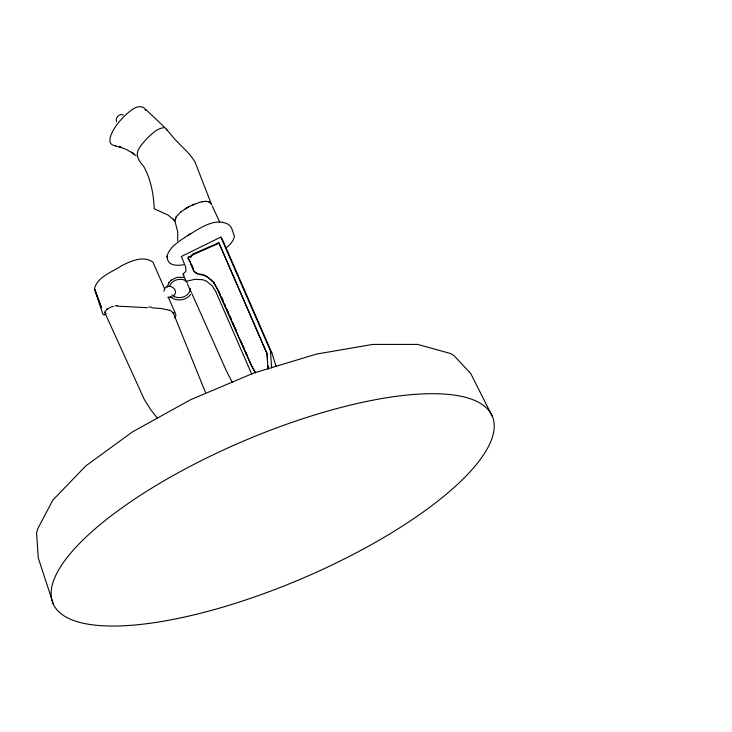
<?xml version="1.0" encoding="UTF-8"?>
<svg xmlns="http://www.w3.org/2000/svg" width="732" height="732" viewBox="0 0 732 732"><rect width="100%" height="100%" fill="white"/><g stroke="black" fill="none" stroke-linecap="round" stroke-linejoin="round"><path stroke-width="1.1" d="M105.747 314.046C106.396 314.303 102.141 316.068 102.27 312.299L94.455 288.683C97.841 276.293 112.289 272.13 121.915 265.56C131.11 261.013 143.472 255.294 152.924 262.111L164.654 288.893M187.676 283.33L186.084 281.363L183.055 274.079L185.544 271.682A3.797 3.321 -38.1 0 0 186.01 270.611L185.736 267.18L181.344 256.511L220.826 237.104L270.437 350.903L271.636 367.885M180.923 211.859L176.357 216.599L174.802 221.192L173.301 219.17L173.896 219.957L168.076 215.052L154.269 208.821C153.61 194.19 150.883 179.313 143.692 166.393C135.603 157.106 134.926 152.165 143.179 142.886A35.932 19.444 -46.9 0 1 148.386 137.058C152.842 132.922 157.801 128.182 164.151 127.624L165.533 128.182L174.655 139.034L189.789 154.553L194.886 161.635L211.502 204.512M174.847 221.21L174.985 219.756M177.638 240.801L177.72 231.824L175.122 221.842M190.393 288.417C189.863 297.183 177.666 300.477 171.883 294.886M167.134 287.2L169.046 282.451M163.95 291.254C165.112 281.079 180.603 288.6 173.74 295.856M183.567 264.755C176.275 265.908 167.472 265.972 166.951 256.227C169.485 247.873 177.107 242.411 184.19 237.964M174.408 312.253L173.219 313.177M193.596 270.547L188.81 259.155A1.546 1.345 -37.3 0 1 188.161 257.216A1.546 1.345 -37.3 0 1 190.338 256.584L192.342 254.434A8.336 7.293 -37.1 0 1 193.98 253.565L218.776 242.731L219.143 243.253L267.262 354.041L267.454 359.751M195.499 272.633A12.407 10.879 -36.8 0 1 193.934 271.096L189.204 259.659A1.537 1.345 -37.3 0 1 188.554 257.719A1.537 1.345 -37.3 0 1 190.732 257.088L192.736 254.946A8.336 7.293 -37.1 0 1 194.373 254.077L219.143 243.253M169.687 286.056C171.718 280.21 179.834 277.547 185.599 280.585M175.506 218.218L176.394 216.635M105.618 314.312L104.045 314.769M174.518 317.798L175.973 315.712L175.488 313.616L168.269 297.137M157.298 418.201L150.673 409.554L144.231 399.333L104.621 312.244L105.6 310.954M190.64 294.392C186.12 300.76 176.019 301.886 170.281 296.542M171.142 280.219L177.034 277.327L183.595 277.391M168.973 282.534L171.197 280.155M106.296 309.581L107.705 308.346M106.085 310.313L108.245 308.556M180.877 211.841L189.506 206.305L199.47 202.398M225.776 248.066C229.747 245.257 233.508 241.267 234.432 236.335C232.666 232.41 232.41 227.048 228.512 224.486C214.952 216.809 199.223 228.796 187.593 235.64L190.494 233.792M184.665 237.543L187.474 235.713M184.986 208.94L189.551 206.323M109.15 308.062L110.962 307.074M191.967 205.161L194.438 204.109M111.804 306.809L113.469 306.287M186.084 281.363L194.721 279.322L202.471 279.706A20.533 18.126 -38.9 0 1 206.488 281.18L212.106 285.745L215.656 291.299L251.643 373.942M172.166 297.009L167.875 297.357M199.424 202.38L201.968 201.812M115.244 305.885L117.129 305.601M201.922 201.794C205.161 201.254 210.258 200.605 211.548 204.576M172.935 313.113L173.832 313.022M117.01 306.113L147.269 307.687M115.61 145.732C103.999 144.954 113.067 129.363 117.175 124.449A39.821 21.951 -51.5 0 1 124.413 116.059C129.509 111.648 137.808 102.892 144.726 108.464L145.494 110.45M204.393 201.465L206.634 201.41M148.642 307.083L151.423 307.166M152.046 307.833L161.369 308.547L169.028 310.194M115.281 146.052L121.274 147.406L119.691 146.967L126.526 149.529L133.892 153.876L131.522 152.165L136.06 155.861M123.25 114.878C119.252 113.405 115.025 117.715 116.498 121.677M208.529 201.703L210.962 203.35M169.44 310.039L171.014 310.981M211.255 279.999L214.119 283.019M171.59 311.484L172.752 312.5M210.862 279.725L207.522 277.163A23.278 20.533 -38.9 0 0 202.764 275.076M145.86 109.553L164.389 127.066M104.621 312.244L105.948 313.689M183.055 274.079L183.851 275.076M214.046 282.955L217.688 289.506L237.992 335.293M213.826 282.607L207.138 276.659A23.296 20.542 -38.9 0 0 201.355 274.308M190.338 256.584L190.732 257.088M270.437 350.903L271.801 352.705L276.193 366.641M220.826 237.104L222.299 239.199L271.801 352.705M213.744 282.525L217.303 289.012L250.975 364.646A147.214 134.505 -25.9 0 0 254.992 372.048L255.569 373.036M232.209 382.232L226.572 371.243L191.875 293.532M492.416 416.545A238.751 74.701 -23.1 0 0 138.65 496.424A238.751 74.701 -23.1 0 0 186.88 616.518A238.751 74.701 -23.1 0 0 492.416 416.545L470.758 373.585L453.932 355.56L450.5 353.501L417.725 344.424L372.835 344.415L316.645 354.041L253.821 373.018L190.338 399.828L132.51 431.862L85.827 465.881L52.841 500.112L37.625 528.998L36.6 533.006L38.274 557.958L53.555 604.632M187.639 284.492L191.445 292.571M166.466 129.198L167.097 130.497M212.17 205.838L219.746 222.135M218.85 291.418L220.103 294.237M222.199 298.94L223.013 300.779M224.651 304.466L225.465 306.305M221.522 297.137L222.885 300.221M224.697 304.338L225.593 306.388M226.957 309.48L228.768 313.589M229.674 315.648L231.028 318.731M232.84 322.839L233.746 324.898M235.1 327.982L236.006 330.041M240.517 340.279L241.862 343.335M242.759 345.376L244.104 348.432M245.897 352.504L247.242 355.56M240.599 340.847L241.944 343.903M242.841 345.943L244.186 348.999M245.531 352.055L246.876 355.112M237.625 334.826L251.341 365.085A147.095 134.423 -25.9 0 0 255.349 372.487M226.801 309.352L228.576 313.406M229.464 315.437L230.8 318.484M232.575 322.547L233.911 325.594M234.798 327.625L236.134 330.672M166.951 256.227L167.628 257.774M218.776 242.731L266.915 353.593L268.086 369.257M191.729 264.81L193.028 267.912M173.777 314.138L205.61 392.718M267.939 365.652L268.168 367.665M201.346 274.335A12.417 10.879 -36.8 0 1 193.541 270.593M201.73 274.839A12.407 10.879 -36.8 0 1 199.388 274.509M198.116 274.116A12.407 10.879 -36.8 0 1 195.847 272.89M101.4 307.623L94.455 288.683L101.483 307.669"/></g></svg>
